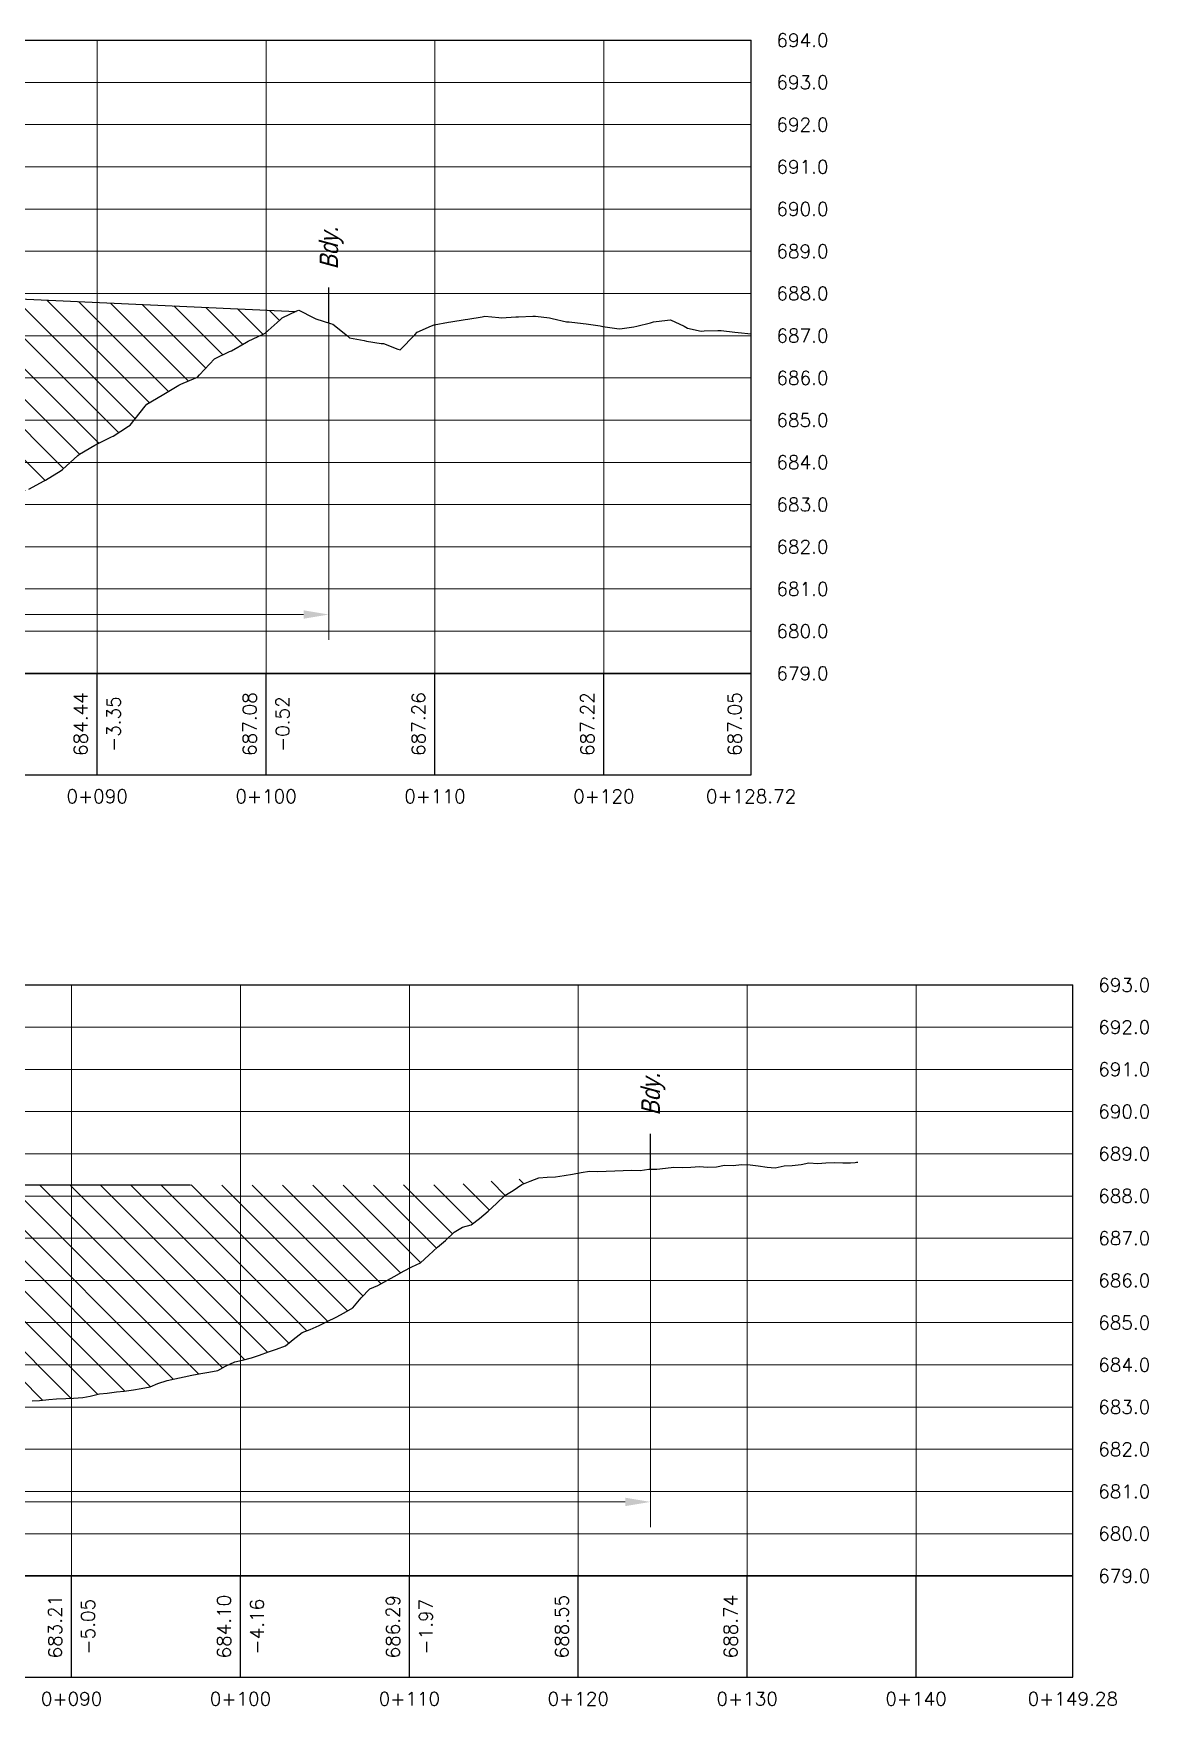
# Model space of a CAD drawing. Extents: x 566948 to 570896, y 6215744 to 6219043.
# Drawn here: x 568934.3 to 569000.3, y 6215935.9 to 6216034.8 of the extents above; entities that cross this region are included whole.
import ezdxf
from ezdxf.enums import TextEntityAlignment as Align

# ---------------------------------------------------------------- set-up
doc = ezdxf.new("R2010")
doc.units = 0
doc.header["$LTSCALE"] = 5
doc.linetypes.add('DASHED', pattern=[19.05, 12.7, -6.35])
doc.linetypes.add('foc-LSD', pattern=[8, 5, -3])
for name, color, linetype in [('C-ROAD-CORR-PATT', 150, 'Continuous'), ('C-ROAD-PROF', 1, 'DASHED'), ('C-ROAD-PROF-GRID-MAJR', 8, 'Continuous'), ('C-ROAD-PROF-TEXT', 250, 'Continuous'), ('C-ROAD-PROF-TICK', 7, 'Continuous'), ('C-ROAD-PROF-TTLB', 5, 'Continuous'), ('M-DESIGN', 250, 'Continuous'), ('M-DETAILS', 250, 'Continuous')]:
    doc.layers.add(name, color=color, linetype=linetype)
doc.styles.add('SIMPLEX', font='ARIALN.TTF')
doc.styles.get("Standard").update_dxf_attribs({"font": 'ARIALN.TTF'})
doc.dimstyles.new('M-PROFILE', dxfattribs={"dimscale": 5, "dimtxt": 0.45, "dimasz": 0.4, "dimexe": 0.2, "dimexo": 0, "dimgap": 0.35, "dimtad": 0, "dimdec": 1, "dimzin": 0, "dimdsep": 46, "dimtxsty": 'SIMPLEX', "dimcen": 0.1, "dimclrd": 256, "dimclre": 256, "dimclrt": 256, "dimaunit": 1, "dimadec": 4, "dimazin": 0, "dimtfac": 0.06, "dimtdec": 1, "dimtofl": 0, "dimtmove": 0, "dimatfit": 1, "dimldrblk": 'NONE', "dimfxl": 0.2, "dimtolj": 1, "dimtzin": 0, "dimlwd": 15, "dimlwe": 15, "dimarcsym": 0})

# ---------------------------------------------------------------- blocks, each defined once
blk = doc.blocks.new('M-FEATURE')
at = {"layer": 'M-DETAILS', "flags": 128}
blk.add_lwpolyline([(0, 0), (0, 4.19)], dxfattribs=at)
at = {"style": 'SIMPLEX', "oblique": 15}
blk.add_attdef('FEATURE', text='', height=2.2, rotation=90, dxfattribs=at).set_placement((0, 6.34), align=Align.MIDDLE_LEFT)
blk = doc.blocks.new('*D446')
at = {"layer": 'M-DETAILS', "linetype": 'Continuous', "lineweight": 15, "transparency": 16777216}
for p, q in [((568873.117, 6216021.51), (568873.117, 6215998.939)), ((568951.798, 6216017.697), (568951.798, 6215998.939)), ((568874.617, 6216000.439), (568909.646, 6216000.439)), ((568950.298, 6216000.439), (568915.269, 6216000.439))]:
    blk.add_line(p, q, dxfattribs=at)
at = {"layer": 'M-DETAILS', "transparency": 16777216}
for points in [[(568874.617, 6216000.689), (568874.617, 6216000.189), (568873.117, 6216000.439)], [(568950.298, 6216000.689), (568950.298, 6216000.189), (568951.798, 6216000.439)]]:
    blk.add_solid(points, dxfattribs=at)
at = {"layer": 'M-DETAILS', "lineweight": 20, "transparency": 16777216, "insert": (568912.457, 6216000.439), "char_height": 1, "attachment_point": 5, "style": 'SIMPLEX'}
blk.add_mtext('\\A1;78.7', dxfattribs=at)
blk = doc.blocks.new('_None')
blk = doc.blocks.new('*D447')
at = {"layer": 'M-DETAILS', "linetype": 'Continuous', "lineweight": 15, "transparency": 16777216}
for p, q in [((568970.84, 6215967.615), (568970.84, 6215946.413)), ((568871.602, 6215966.149), (568871.602, 6215946.413)), ((568873.102, 6215947.913), (568918.409, 6215947.913)), ((568969.34, 6215947.913), (568924.032, 6215947.913))]:
    blk.add_line(p, q, dxfattribs=at)
at = {"layer": 'M-DETAILS', "transparency": 16777216}
for points in [[(568873.102, 6215948.163), (568873.102, 6215947.663), (568871.602, 6215947.913)], [(568969.34, 6215948.163), (568969.34, 6215947.663), (568970.84, 6215947.913)]]:
    blk.add_solid(points, dxfattribs=at)
at = {"layer": 'M-DETAILS', "lineweight": 20, "transparency": 16777216, "insert": (568921.221, 6215947.913), "char_height": 1, "attachment_point": 5, "style": 'SIMPLEX'}
blk.add_mtext('\\A1;99.2', dxfattribs=at)

msp = doc.modelspace()

# ---------------------------------------------------------------- hatches: boundary and pattern name
at = {"layer": 'C-ROAD-CORR-PATT', "linetype": 'Continuous', "lineweight": 15, "true_color": 0xffc6b3}
h = msp.add_hatch(dxfattribs=at)
h.set_pattern_fill('ANSI31', color=31, scale=0.399822, angle=90, style=0)
h.set_pattern_definition([(135, (568887.761, 6216021.51), (-0.897625, -0.897625), [])])
h.paths.add_polyline_path([(568887.761, 6216021.51), (568887.761, 6216021.517), (568928.57, 6216019.347), (568949.829, 6216018.373), (568949.027, 6216018.006), (568948.908, 6216017.893), (568948.027, 6216017.091), (568947.911, 6216017.04), (568947.027, 6216016.616), (568946.915, 6216016.552), (568946.028, 6216016.051), (568945.918, 6216016.005), (568945.028, 6216015.576), (568944.134, 6216014.619), (568944.029, 6216014.494), (568943.924, 6216014.456), (568943.029, 6216014.077), (568942.928, 6216014.019), (568942.03, 6216013.482), (568941.931, 6216013.427), (568941.03, 6216012.895), (568940.934, 6216012.768), (568940.03, 6216011.645), (568939.937, 6216011.589), (568939.031, 6216011.004), (568938.94, 6216010.955), (568938.031, 6216010.514), (568937.944, 6216010.472), (568937.032, 6216009.941), (568936.947, 6216009.855), (568936.032, 6216009.024), (568935.95, 6216008.971), (568935.033, 6216008.391), (568934.953, 6216008.35), (568934.033, 6216007.859), (568933.956, 6216007.827), (568933.034, 6216007.424), (568932.96, 6216007.374), (568932.034, 6216006.787), (568931.963, 6216006.758), (568931.034, 6216006.398), (568930.966, 6216006.38), (568930.035, 6216006.188), (568929.969, 6216006.187), (568929.035, 6216006.091), (568928.972, 6216006.084), (568928.036, 6216006.02), (568927.094, 6216006.06), (568927.036, 6216006.063), (568926.979, 6216006.062), (568926.037, 6216006.032), (568925.982, 6216006.027), (568925.037, 6216005.926), (568924.985, 6216005.922), (568924.038, 6216005.841), (568923.988, 6216005.834), (568923.038, 6216005.75), (568922.992, 6216005.75), (568922.038, 6216005.768), (568921.995, 6216005.771), (568921.039, 6216005.831), (568920.998, 6216005.834), (568920.039, 6216005.892), (568920.001, 6216005.891), (568919.04, 6216005.91), (568919.004, 6216005.91), (568918.04, 6216005.941), (568918.008, 6216005.952), (568917.041, 6216006.233), (568917.011, 6216006.239), (568916.041, 6216006.411), (568916.014, 6216006.41), (568915.042, 6216006.378), (568915.017, 6216006.382), (568914.042, 6216006.595), (568914.02, 6216006.592), (568913.042, 6216006.472), (568913.024, 6216006.474), (568912.043, 6216006.537), (568912.027, 6216006.542), (568911.043, 6216006.826), (568911.03, 6216006.821), (568910.044, 6216006.497), (568909.052, 6216006.845), (568909.044, 6216006.847), (568909.037, 6216006.851), (568908.045, 6216007.324), (568908.04, 6216007.324), (568907.045, 6216007.289), (568907.043, 6216007.29), (568906.265, 6216007.681), (568906.046, 6216007.791), (568906.046, 6216007.791), (568905.049, 6216008.148), (568905.046, 6216008.149), (568904.053, 6216009.208), (568904.046, 6216009.215), (568903.056, 6216010.024), (568903.047, 6216010.031), (568902.059, 6216010.68), (568902.047, 6216010.691), (568901.062, 6216011.564), (568901.048, 6216011.577), (568900.065, 6216012.998), (568900.048, 6216013.02), (568899.069, 6216013.948), (568899.049, 6216013.968), (568898.072, 6216014.51), (568898.049, 6216014.523), (568897.075, 6216015.325), (568897.05, 6216015.345), (568896.078, 6216016.597), (568896.05, 6216016.635), (568895.081, 6216017.221), (568895.05, 6216017.238), (568894.085, 6216017.753), (568894.051, 6216017.771), (568893.088, 6216018.383), (568893.051, 6216018.405), (568893.015, 6216018.444), (568892.052, 6216019.35), (568891.094, 6216020.023), (568891.052, 6216020.043), (568890.097, 6216020.419), (568890.053, 6216020.434), (568889.101, 6216020.74), (568889.053, 6216020.755), (568888.104, 6216021.427), (568888.053, 6216021.458)])
h = msp.add_hatch(dxfattribs=at)
h.set_pattern_fill('ANSI31', color=31, scale=0.399822, angle=90, style=0)
h.set_pattern_definition([(135, (568881.3306, 6215966.1658), (-0.897625, -0.897625), [])])
h.paths.add_polyline_path([(568881.331, 6215966.166), (568882.571, 6215966.14), (568882.657, 6215966.142), (568884.368, 6215966.052), (568884.552, 6215966.072), (568911.561, 6215966.551), (568912.439, 6215966.555), (568913.035, 6215966.582), (568913.987, 6215966.615), (568914.594, 6215966.659), (568915.44, 6215966.708), (568916.086, 6215966.726), (568917.073, 6215966.787), (568917.627, 6215966.807), (568918.636, 6215966.762), (568919.331, 6215966.804), (568920.339, 6215966.781), (568920.84, 6215966.821), (568921.887, 6215966.711), (568922.631, 6215966.766), (568923.392, 6215966.753), (568924.203, 6215966.789), (568924.806, 6215966.782), (568925.41, 6215966.774), (568925.807, 6215966.769), (568926.412, 6215966.777), (568926.808, 6215966.778), (568927.413, 6215966.679), (568927.809, 6215966.684), (568928.544, 6215966.753), (568928.939, 6215966.748), (568929.334, 6215966.74), (568930.476, 6215966.823), (568930.87, 6215966.834), (568932.026, 6215966.707), (568932.419, 6215966.693), (568932.813, 6215966.688), (568933.58, 6215966.686), (568955.131, 6215966.659), (568956.44, 6215966.684), (568956.847, 6215966.65), (568957.183, 6215966.665), (568958.51, 6215966.705), (568958.813, 6215966.739), (568960.233, 6215966.734), (568960.46, 6215966.747), (568961.879, 6215966.963), (568962.007, 6215966.97), (568963.771, 6215967.037), (568963.809, 6215967.036), (568964.11, 6215967.051), (568963.716, 6215966.9), (568963.219, 6215966.697), (568962.715, 6215966.352), (568962.22, 6215966.057), (568961.713, 6215965.586), (568961.22, 6215965.124), (568960.712, 6215964.682), (568960.221, 6215964.307), (568959.71, 6215964.168), (568959.221, 6215963.875), (568958.709, 6215963.39), (568958.221, 6215962.986), (568957.707, 6215962.509), (568957.222, 6215962.06), (568956.706, 6215961.831), (568956.222, 6215961.575), (568955.704, 6215961.282), (568955.223, 6215961.013), (568954.703, 6215960.725), (568954.223, 6215960.525), (568953.701, 6215959.994), (568953.224, 6215959.406), (568952.7, 6215959.101), (568952.224, 6215958.857), (568951.698, 6215958.591), (568951.225, 6215958.359), (568950.697, 6215958.117), (568950.225, 6215957.937), (568949.695, 6215957.53), (568949.225, 6215957.157), (568948.694, 6215956.964), (568948.226, 6215956.79), (568947.692, 6215956.6), (568947.226, 6215956.434), (568946.691, 6215956.306), (568946.227, 6215956.2), (568945.689, 6215955.952), (568945.227, 6215955.701), (568944.688, 6215955.585), (568944.228, 6215955.518), (568943.686, 6215955.409), (568943.228, 6215955.318), (568942.685, 6215955.189), (568942.229, 6215955.106), (568941.683, 6215954.914), (568941.229, 6215954.731), (568940.682, 6215954.631), (568940.229, 6215954.545), (568939.68, 6215954.478), (568939.23, 6215954.436), (568938.679, 6215954.346), (568938.23, 6215954.314), (568937.677, 6215954.178), (568937.231, 6215954.087), (568936.676, 6215954.055), (568936.231, 6215954.04), (568935.674, 6215954.006), (568935.232, 6215953.969), (568934.673, 6215953.924), (568934.232, 6215953.897), (568933.671, 6215953.82), (568933.233, 6215953.775), (568932.67, 6215953.727), (568932.233, 6215953.717), (568931.668, 6215953.656), (568931.233, 6215953.681), (568930.667, 6215953.658), (568930.234, 6215953.586), (568929.665, 6215953.539), (568929.234, 6215953.51), (568928.664, 6215953.525), (568928.235, 6215953.511), (568927.662, 6215953.531), (568927.235, 6215953.481), (568926.661, 6215953.458), (568926.236, 6215953.409), (568925.659, 6215953.297), (568925.236, 6215953.236), (568924.658, 6215953.191), (568924.237, 6215953.174), (568923.656, 6215953.186), (568923.237, 6215953.182), (568922.655, 6215953.189), (568922.237, 6215953.198), (568921.653, 6215953.121), (568921.238, 6215953.088), (568920.652, 6215953.065), (568920.238, 6215953.027), (568919.827, 6215953.048), (568919.239, 6215953.027), (568918.649, 6215952.983), (568918.239, 6215952.936), (568917.647, 6215952.837), (568917.24, 6215952.81), (568916.646, 6215952.804), (568916.24, 6215952.81), (568915.644, 6215952.802), (568915.241, 6215952.775), (568914.643, 6215952.807), (568914.241, 6215952.834), (568913.641, 6215952.898), (568913.241, 6215952.902), (568912.64, 6215952.934), (568912.242, 6215952.942), (568911.638, 6215952.974), (568911.242, 6215952.986), (568910.637, 6215953.101), (568910.243, 6215953.093), (568909.635, 6215952.976), (568909.243, 6215953.007), (568908.634, 6215953.131), (568908.244, 6215953.165), (568907.632, 6215953.119), (568907.244, 6215953.107), (568906.631, 6215953.24), (568906.245, 6215953.316), (568905.629, 6215953.311), (568905.245, 6215953.3), (568904.628, 6215953.392), (568904.245, 6215953.446), (568903.626, 6215953.475), (568903.246, 6215953.481), (568902.625, 6215953.52), (568902.246, 6215953.607), (568901.623, 6215953.707), (568901.247, 6215953.722), (568900.622, 6215953.819), (568900.247, 6215953.846), (568899.62, 6215954.128), (568899.248, 6215954.267), (568898.619, 6215954.551), (568898.248, 6215954.711), (568897.617, 6215955.396), (568897.249, 6215955.802), (568896.616, 6215956.019), (568896.249, 6215956.178), (568895.614, 6215956.679), (568895.249, 6215956.958), (568894.613, 6215957.144), (568894.25, 6215957.252), (568893.611, 6215957.831), (568893.25, 6215958.172), (568892.61, 6215958.379), (568892.251, 6215958.542), (568891.608, 6215958.845), (568891.251, 6215959.011), (568890.607, 6215959.403), (568890.252, 6215959.594), (568889.605, 6215960.293), (568889.252, 6215960.67), (568888.604, 6215961.091), (568888.253, 6215961.291), (568887.602, 6215961.622), (568887.253, 6215961.794), (568886.601, 6215962.159), (568886.253, 6215962.372), (568885.599, 6215963.023), (568885.254, 6215963.386), (568884.598, 6215963.96), (568884.254, 6215964.224), (568883.596, 6215964.6), (568883.255, 6215964.811), (568882.595, 6215965.049), (568882.255, 6215965.23), (568881.593, 6215965.843)])

# ---------------------------------------------------------------- linework, layer by layer
at = {"layer": 'C-ROAD-PROF', "color": 250, "linetype": 'foc-LSD', "lineweight": -3, "ltscale": 2.5, "flags": 128}
for points in [[(568887.761, 6216021.517), (568928.57, 6216019.347), (568949.857, 6216018.372)], [(568881.151, 6215966.169), (568882.571, 6215966.14), (568882.657, 6215966.142), (568884.368, 6215966.052), (568884.552, 6215966.072), (568911.561, 6215966.551), (568912.439, 6215966.555), (568913.035, 6215966.582), (568913.987, 6215966.615), (568914.594, 6215966.659), (568915.44, 6215966.708), (568916.086, 6215966.726), (568917.073, 6215966.787), (568917.627, 6215966.807), (568918.636, 6215966.762), (568919.331, 6215966.804), (568920.339, 6215966.781), (568920.84, 6215966.821), (568921.887, 6215966.711), (568922.631, 6215966.766), (568923.392, 6215966.753), (568924.203, 6215966.789), (568924.806, 6215966.782), (568925.41, 6215966.774), (568925.807, 6215966.769), (568926.412, 6215966.777), (568926.808, 6215966.778), (568927.413, 6215966.679), (568927.809, 6215966.684), (568928.544, 6215966.753), (568928.939, 6215966.748), (568929.334, 6215966.74), (568930.476, 6215966.823), (568930.87, 6215966.834), (568932.026, 6215966.707), (568932.419, 6215966.693), (568932.813, 6215966.688), (568933.58, 6215966.686), (568955.131, 6215966.659), (568956.44, 6215966.684), (568956.847, 6215966.65), (568957.183, 6215966.665), (568958.51, 6215966.705), (568958.813, 6215966.739), (568960.233, 6215966.734), (568960.46, 6215966.747), (568961.879, 6215966.963), (568962.007, 6215966.97), (568963.771, 6215967.037), (568963.809, 6215967.036), (568964.337, 6215967.063)]]:
    msp.add_lwpolyline(points, dxfattribs=at)
at = {"layer": 'C-ROAD-PROF-GRID-MAJR', "color": 254, "linetype": 'Continuous', "lineweight": 15, "true_color": 0xcccccc}
for p, q in [((568848.128, 6216034.436), (568976.787, 6216034.436)), ((568938.088, 6215996.953), (568938.088, 6216034.436)), ((568948.084, 6215996.953), (568948.084, 6216034.436)), ((568958.079, 6215996.953), (568958.079, 6216034.436)), ((568968.075, 6215996.953), (568968.075, 6216034.436)), ((568976.787, 6215996.953), (568976.787, 6216034.436)), ((568848.128, 6216031.937), (568976.787, 6216031.937)), ((568848.128, 6216029.439), (568976.787, 6216029.439)), ((568848.128, 6216026.94), (568976.787, 6216026.94)), ((568848.128, 6216024.441), (568976.787, 6216024.441)), ((568848.128, 6216021.942), (568976.787, 6216021.942)), ((568848.128, 6216019.443), (568976.787, 6216019.443)), ((568848.128, 6216016.944), (568976.787, 6216016.944)), ((568848.128, 6216014.445), (568976.787, 6216014.445)), ((568848.128, 6216011.946), (568976.787, 6216011.946)), ((568848.128, 6216009.447), (568976.787, 6216009.447)), ((568848.128, 6216006.949), (568976.787, 6216006.949)), ((568848.128, 6216004.45), (568976.787, 6216004.45)), ((568848.128, 6216001.951), (568976.787, 6216001.951)), ((568848.128, 6215999.452), (568976.787, 6215999.452)), ((568848.128, 6215996.953), (568976.787, 6215996.953)), ((568846.613, 6215978.514), (568995.828, 6215978.514)), ((568936.573, 6215943.53), (568936.573, 6215978.514)), ((568946.568, 6215943.53), (568946.568, 6215978.514)), ((568956.564, 6215943.53), (568956.564, 6215978.514)), ((568966.559, 6215943.53), (568966.559, 6215978.514)), ((568976.555, 6215943.53), (568976.555, 6215978.514)), ((568986.55, 6215943.53), (568986.55, 6215978.514)), ((568995.828, 6215943.53), (568995.828, 6215978.514)), ((568846.613, 6215976.015), (568995.828, 6215976.015)), ((568846.613, 6215973.517), (568995.828, 6215973.517)), ((568846.613, 6215971.018), (568995.828, 6215971.018)), ((568846.613, 6215968.519), (568995.828, 6215968.519)), ((568846.613, 6215966.02), (568995.828, 6215966.02)), ((568846.613, 6215963.521), (568995.828, 6215963.521)), ((568846.613, 6215961.022), (568995.828, 6215961.022)), ((568846.613, 6215958.523), (568995.828, 6215958.523)), ((568846.613, 6215956.024), (568995.828, 6215956.024)), ((568846.613, 6215953.526), (568995.828, 6215953.526)), ((568846.613, 6215951.027), (568995.828, 6215951.027)), ((568846.613, 6215948.528), (568995.828, 6215948.528)), ((568846.613, 6215946.029), (568995.828, 6215946.029)), ((568846.613, 6215943.53), (568995.828, 6215943.53))]:
    msp.add_line(p, q, dxfattribs=at)
at = {"layer": 'C-ROAD-PROF-TICK', "color": 250, "linetype": 'Continuous', "lineweight": -3}
for p, q in [((568938.088, 6215990.956), (568938.088, 6215996.953)), ((568948.084, 6215990.956), (568948.084, 6215996.953)), ((568958.079, 6215990.956), (568958.079, 6215996.953)), ((568968.075, 6215990.956), (568968.075, 6215996.953)), ((568976.787, 6215990.956), (568976.787, 6215996.953)), ((568936.573, 6215937.533), (568936.573, 6215943.53)), ((568946.568, 6215937.533), (568946.568, 6215943.53)), ((568956.564, 6215937.533), (568956.564, 6215943.53)), ((568966.559, 6215937.533), (568966.559, 6215943.53)), ((568976.555, 6215937.533), (568976.555, 6215943.53)), ((568986.55, 6215937.533), (568986.55, 6215943.53)), ((568995.828, 6215937.533), (568995.828, 6215943.53))]:
    msp.add_line(p, q, dxfattribs=at)
at = {"layer": 'C-ROAD-PROF-TTLB', "color": 250, "linetype": 'Continuous', "lineweight": -3}
for p, q in [((568848.128, 6216034.436), (568976.787, 6216034.436)), ((568976.787, 6215996.953), (568976.787, 6216034.436)), ((568848.128, 6215996.953), (568976.787, 6215996.953)), ((568846.613, 6215978.514), (568995.828, 6215978.514)), ((568995.828, 6215943.53), (568995.828, 6215978.514)), ((568846.613, 6215943.53), (568995.828, 6215943.53))]:
    msp.add_line(p, q, dxfattribs=at)
for points in [[(568848.128, 6215990.956), (568976.787, 6215990.956), (568976.787, 6215996.953), (568848.128, 6215996.953)], [(568846.613, 6215937.533), (568995.828, 6215937.533), (568995.828, 6215943.53), (568846.613, 6215943.53)]]:
    msp.add_3dface(points, dxfattribs=at)
at = {"layer": 'M-DESIGN', "color": 250, "linetype": 'Continuous', "lineweight": -3, "ltscale": 1.5, "flags": 128}
for points in [[(568934.033, 6216007.859), (568934.953, 6216008.35), (568935.033, 6216008.391), (568935.95, 6216008.971), (568936.032, 6216009.024), (568936.947, 6216009.855), (568937.032, 6216009.941), (568937.944, 6216010.472), (568938.031, 6216010.514), (568938.94, 6216010.955), (568939.031, 6216011.004), (568939.937, 6216011.589), (568940.03, 6216011.645), (568940.934, 6216012.768), (568941.03, 6216012.895), (568941.931, 6216013.427), (568942.03, 6216013.482), (568942.928, 6216014.019), (568943.029, 6216014.077), (568943.924, 6216014.456), (568944.029, 6216014.494), (568944.134, 6216014.619), (568945.028, 6216015.576), (568945.918, 6216016.005), (568946.028, 6216016.051), (568946.915, 6216016.552), (568947.027, 6216016.616), (568947.911, 6216017.04), (568948.027, 6216017.091), (568948.908, 6216017.893), (568949.027, 6216018.006), (568949.905, 6216018.408), (568950.026, 6216018.454), (568950.902, 6216018), (568951.026, 6216017.946), (568951.899, 6216017.664), (568952.025, 6216017.627), (568952.895, 6216016.934), (568953.025, 6216016.819), (568953.892, 6216016.658), (568954.024, 6216016.624), (568954.889, 6216016.491), (568955.024, 6216016.482), (568955.886, 6216016.149), (568956.023, 6216016.1), (568956.883, 6216017.004), (568957.023, 6216017.158), (568957.879, 6216017.537), (568958.023, 6216017.59), (568958.876, 6216017.743), (568959.022, 6216017.769), (568959.873, 6216017.896), (568960.022, 6216017.917), (568960.87, 6216018.07), (568961.021, 6216018.102), (568961.867, 6216018.019), (568962.021, 6216018.003), (568962.863, 6216018.061), (568963.02, 6216018.068), (568963.86, 6216018.095), (568964.02, 6216018.11), (568964.857, 6216018.009), (568965.019, 6216017.972), (568965.854, 6216017.774), (568966.019, 6216017.775), (568966.851, 6216017.674), (568967.019, 6216017.646), (568967.847, 6216017.535), (568968.018, 6216017.492), (568968.844, 6216017.374), (568969.018, 6216017.355), (568969.841, 6216017.472), (568970.017, 6216017.503), (568970.838, 6216017.714), (568971.017, 6216017.76), (568971.835, 6216017.856), (568972.016, 6216017.878), (568972.831, 6216017.506), (568973.016, 6216017.397), (568973.828, 6216017.214), (568974.015, 6216017.223), (568974.825, 6216017.249), (568975.015, 6216017.259), (568975.822, 6216017.156), (568976.015, 6216017.131), (568976.787, 6216017.057)], [(568934.232, 6215953.897), (568934.673, 6215953.924), (568935.232, 6215953.969), (568935.674, 6215954.006), (568936.231, 6215954.04), (568936.676, 6215954.055), (568937.231, 6215954.087), (568937.677, 6215954.178), (568938.23, 6215954.314), (568938.679, 6215954.346), (568939.23, 6215954.436), (568939.68, 6215954.478), (568940.229, 6215954.545), (568940.682, 6215954.631), (568941.229, 6215954.731), (568941.683, 6215954.914), (568942.229, 6215955.106), (568942.685, 6215955.189), (568943.228, 6215955.318), (568943.686, 6215955.409), (568944.228, 6215955.518), (568944.688, 6215955.585), (568945.227, 6215955.701), (568945.689, 6215955.952), (568946.227, 6215956.2), (568946.691, 6215956.306), (568947.226, 6215956.434), (568947.692, 6215956.6), (568948.226, 6215956.79), (568948.694, 6215956.964), (568949.225, 6215957.157), (568949.695, 6215957.53), (568950.225, 6215957.937), (568950.697, 6215958.117), (568951.225, 6215958.359), (568951.698, 6215958.591), (568952.224, 6215958.857), (568952.7, 6215959.101), (568953.224, 6215959.406), (568953.701, 6215959.994), (568954.223, 6215960.525), (568954.703, 6215960.725), (568955.223, 6215961.013), (568955.704, 6215961.282), (568956.222, 6215961.575), (568956.706, 6215961.831), (568957.222, 6215962.06), (568957.707, 6215962.509), (568958.221, 6215962.986), (568958.709, 6215963.39), (568959.221, 6215963.875), (568959.71, 6215964.168), (568960.221, 6215964.307), (568960.712, 6215964.682), (568961.22, 6215965.124), (568961.713, 6215965.586), (568962.22, 6215966.057), (568962.715, 6215966.352), (568963.219, 6215966.697), (568963.716, 6215966.9), (568964.219, 6215967.093), (568964.718, 6215967.139), (568965.218, 6215967.155), (568965.717, 6215967.239), (568966.218, 6215967.317), (568966.721, 6215967.414), (568967.217, 6215967.481), (568967.723, 6215967.462), (568968.217, 6215967.489), (568968.724, 6215967.511), (568969.217, 6215967.535), (568969.726, 6215967.549), (568970.216, 6215967.531), (568970.727, 6215967.615), (568971.216, 6215967.618), (568971.729, 6215967.66), (568972.215, 6215967.718), (568972.73, 6215967.711), (568973.215, 6215967.735), (568973.732, 6215967.773), (568974.214, 6215967.737), (568974.733, 6215967.751), (568975.214, 6215967.854), (568975.735, 6215967.824), (568976.213, 6215967.885), (568976.736, 6215967.863), (568977.213, 6215967.81), (568977.738, 6215967.736), (568978.213, 6215967.684), (568978.739, 6215967.814), (568979.212, 6215967.83), (568979.741, 6215967.885), (568980.212, 6215967.979), (568980.742, 6215967.936), (568981.211, 6215967.979), (568981.744, 6215968.009), (568982.211, 6215967.975), (568982.676, 6215967.975), (568982.943, 6215968.009), (568983.032, 6215968.023), (568983.077, 6215968.027), (568983.103, 6215968.026)]]:
    msp.add_lwpolyline(points, dxfattribs=at)

# ---------------------------------------------------------------- block references
at = {"layer": 'M-DETAILS', "xscale": 0.499776985, "yscale": 0.499776985, "zscale": 0.499776985}
for p in [(568951.798, 6216017.697), (568970.84, 6215967.615)]:
    msp.add_blockref('M-FEATURE', p, dxfattribs=at).add_auto_attribs({'FEATURE': 'Bdy.'})

# ---------------------------------------------------------------- texts
at = {"layer": 'C-ROAD-PROF-TEXT', "color": 250, "linetype": 'Continuous', "lineweight": -3, "char_height": 0.79964}
for s, insert, attachment_point in [('{\\Fsimplex.shx|c0;\\C18;\\c0;694.0}', (568978.286, 6216034.436), 4), ('{\\Fsimplex.shx|c0;\\C18;\\c0;693.0}', (568978.286, 6216031.937), 4), ('{\\Fsimplex.shx|c0;\\C18;\\c0;692.0}', (568978.286, 6216029.439), 4), ('{\\Fsimplex.shx|c0;\\C18;\\c0;691.0}', (568978.286, 6216026.94), 4), ('{\\Fsimplex.shx|c0;\\C18;\\c0;690.0}', (568978.286, 6216024.441), 4), ('{\\Fsimplex.shx|c0;\\C18;\\c0;689.0}', (568978.286, 6216021.942), 4), ('{\\Fsimplex.shx|c0;\\C18;\\c0;688.0}', (568978.286, 6216019.443), 4), ('{\\Fsimplex.shx|c0;\\C18;\\c0;687.0}', (568978.286, 6216016.944), 4), ('{\\Fsimplex.shx|c0;\\C18;\\c0;686.0}', (568978.286, 6216014.445), 4), ('{\\Fsimplex.shx|c0;\\C18;\\c0;685.0}', (568978.286, 6216011.946), 4), ('{\\Fsimplex.shx|c0;\\C18;\\c0;684.0}', (568978.286, 6216009.447), 4), ('{\\Fsimplex.shx|c0;\\C18;\\c0;683.0}', (568978.286, 6216006.949), 4), ('{\\Fsimplex.shx|c0;\\C18;\\c0;682.0}', (568978.286, 6216004.45), 4), ('{\\Fsimplex.shx|c0;\\C18;\\c0;681.0}', (568978.286, 6216001.951), 4), ('{\\Fsimplex.shx|c0;\\C18;\\c0;680.0}', (568978.286, 6215999.452), 4), ('{\\Fsimplex.shx|c0;\\C18;\\c0;679.0}', (568978.286, 6215996.953), 4), ('{\\Fsimplex.shx|c0;0+090}', (568938.088, 6215990.081), 2), ('{\\Fsimplex.shx|c0;0+100}', (568948.084, 6215990.081), 2), ('{\\Fsimplex.shx|c0;0+110}', (568958.079, 6215990.081), 2), ('{\\Fsimplex.shx|c0;0+120}', (568968.075, 6215990.081), 2), ('{\\Fsimplex.shx|c0;0+128.72}', (568976.787, 6215990.081), 2), ('{\\Fsimplex.shx|c0;\\C18;\\c0;693.0}', (568997.328, 6215978.514), 4), ('{\\Fsimplex.shx|c0;\\C18;\\c0;692.0}', (568997.328, 6215976.015), 4), ('{\\Fsimplex.shx|c0;\\C18;\\c0;691.0}', (568997.328, 6215973.517), 4), ('{\\Fsimplex.shx|c0;\\C18;\\c0;690.0}', (568997.328, 6215971.018), 4), ('{\\Fsimplex.shx|c0;\\C18;\\c0;689.0}', (568997.328, 6215968.519), 4), ('{\\Fsimplex.shx|c0;\\C18;\\c0;688.0}', (568997.328, 6215966.02), 4), ('{\\Fsimplex.shx|c0;\\C18;\\c0;687.0}', (568997.328, 6215963.521), 4), ('{\\Fsimplex.shx|c0;\\C18;\\c0;686.0}', (568997.328, 6215961.022), 4), ('{\\Fsimplex.shx|c0;\\C18;\\c0;685.0}', (568997.328, 6215958.523), 4), ('{\\Fsimplex.shx|c0;\\C18;\\c0;684.0}', (568997.328, 6215956.024), 4), ('{\\Fsimplex.shx|c0;\\C18;\\c0;683.0}', (568997.328, 6215953.526), 4), ('{\\Fsimplex.shx|c0;\\C18;\\c0;682.0}', (568997.328, 6215951.027), 4), ('{\\Fsimplex.shx|c0;\\C18;\\c0;681.0}', (568997.328, 6215948.528), 4), ('{\\Fsimplex.shx|c0;\\C18;\\c0;680.0}', (568997.328, 6215946.029), 4), ('{\\Fsimplex.shx|c0;\\C18;\\c0;679.0}', (568997.328, 6215943.53), 4), ('{\\Fsimplex.shx|c0;0+090}', (568936.573, 6215936.658), 2), ('{\\Fsimplex.shx|c0;0+100}', (568946.568, 6215936.658), 2), ('{\\Fsimplex.shx|c0;0+110}', (568956.564, 6215936.658), 2), ('{\\Fsimplex.shx|c0;0+120}', (568966.559, 6215936.658), 2), ('{\\Fsimplex.shx|c0;0+130}', (568976.555, 6215936.658), 2), ('{\\Fsimplex.shx|c0;0+140}', (568986.55, 6215936.658), 2), ('{\\Fsimplex.shx|c0;0+149.28}', (568995.828, 6215936.658), 2)]:
    msp.add_mtext(s, dxfattribs=dict(at, insert=insert, attachment_point=attachment_point))
at = {"layer": 'C-ROAD-PROF-TEXT', "color": 250, "linetype": 'Continuous', "lineweight": -3, "char_height": 0.79964, "rotation": 90}
for s, insert, attachment_point in [('{\\Fsimplex.shx|c0;684.44}', (568937.513, 6215993.954), 8), ('{\\Fsimplex.shx|c0;687.08}', (568947.509, 6215993.954), 8), ('{\\Fsimplex.shx|c0;687.26}', (568957.504, 6215993.954), 8), ('{\\Fsimplex.shx|c0;687.22}', (568967.5, 6215993.954), 8), ('{\\Fsimplex.shx|c0;687.05}', (568976.212, 6215993.954), 8), ('{\\Fsimplex.shx|c0;-3.35}', (568938.663, 6215993.954), 2), ('{\\Fsimplex.shx|c0;-0.52}', (568948.658, 6215993.954), 2), ('{\\Fsimplex.shx|c0;683.21}', (568935.998, 6215940.531), 8), ('{\\Fsimplex.shx|c0;-5.05}', (568937.148, 6215940.531), 2), ('{\\Fsimplex.shx|c0;684.10}', (568945.994, 6215940.531), 8), ('{\\Fsimplex.shx|c0;-4.16}', (568947.143, 6215940.531), 2), ('{\\Fsimplex.shx|c0;686.29}', (568955.989, 6215940.531), 8), ('{\\Fsimplex.shx|c0;-1.97}', (568957.139, 6215940.531), 2), ('{\\Fsimplex.shx|c0;688.55}', (568965.985, 6215940.531), 8), ('{\\Fsimplex.shx|c0;688.74}', (568975.98, 6215940.531), 8)]:
    msp.add_mtext(s, dxfattribs=dict(at, insert=insert, attachment_point=attachment_point))

# ---------------------------------------------------------------- dimensions: what is measured, and where the dimension line sits
at = {"layer": 'M-DETAILS', "lineweight": 20}
for base, p1, p2, picture, middle in [((568951.798, 6216000.439), (568873.117, 6216021.51), (568951.798, 6216017.697), '*D446', (568912.457, 6216000.439)), ((568970.84, 6215947.913), (568871.602, 6215966.149), (568970.84, 6215967.615), '*D447', (568921.221, 6215947.913))]:
    dim = msp.add_linear_dim(base=base, p1=p1, p2=p2, dimstyle='M-PROFILE', override={"dimtxt": 0.2, "dimasz": 0.3, "dimexe": 0.3}, dxfattribs=at)
    dim.commit()
    dim.dimension.update_dxf_attribs({"geometry": picture, "text_midpoint": middle})

doc.saveas('drawing.dxf')
